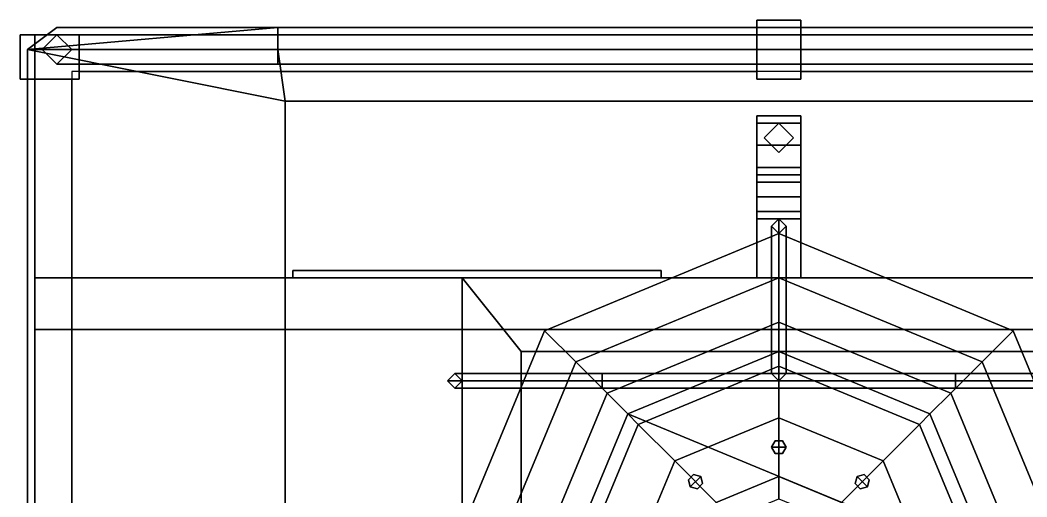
# Model space of a CAD drawing. Header units: millimetres. Extents: x -1 to 1, y -2.4 to 8.9.
# Drawn here: x -1.03 to 0.337, y 2.652 to 3.3 of the extents above; entities that cross this region are included whole.
import ezdxf

# ---------------------------------------------------------------- set-up
doc = ezdxf.new("R2010")
doc.units = ezdxf.units.MM
for name, color, linetype in [('cargo_platform', 3, 'Continuous'), ('frame', 5, 'Continuous'), ('tent2', 2, 'Continuous'), ('tent_support', 3, 'Continuous'), ('wheels', 2, 'Continuous')]:
    doc.layers.add(name, color=color, linetype=linetype)

msp = doc.modelspace()

# ---------------------------------------------------------------- linework, layer by layer
for points in [[(-0.16, 2.95, 0.7), (-0.16, 2.96, 0.7), (-0.66, 2.96, 0.7), (-0.66, 2.95, 0.7)], [(-0.16, 2.96, 0.7), (-0.16, 2.96, 0.55), (-0.66, 2.96, 0.55), (-0.66, 2.96, 0.7)], [(-0.66, 2.95, 0.55), (-0.66, 2.96, 0.55), (-0.16, 2.96, 0.55), (-0.16, 2.95, 0.55)], [(-0.66, 2.96, 0.7), (-0.66, 2.96, 0.55), (-0.66, 2.95, 0.55), (-0.66, 2.95, 0.7)], [(-0.16, 2.95, 0.55), (-0.16, 2.96, 0.55), (-0.16, 2.96, 0.7), (-0.16, 2.95, 0.7)]]:
    msp.add_3dface(points)
at = {"layer": 'cargo_platform'}
for points in [[(-0.03, 3.3, 1.02), (-0.03, 3.3, 1.59), (0.03, 3.3, 1.59), (0.03, 3.3, 1.02)], [(-0.03, 3.28, 1.02), (-0.03, 3.28, 1.59), (-0.03, 3.3, 1.59), (-0.03, 3.3, 1.02)], [(0.03, 3.22, 1.59), (0.03, 3.3, 1.59), (-0.03, 3.3, 1.59), (-0.03, 3.22, 1.59)], [(0.03, 3.3, 1.02), (0.03, 3.3, 1.59), (0.03, 3.28, 1.59), (0.03, 3.28, 1.02)], [(-1.03, 3.28, 1.02), (-1.03, 3.28, 1.59), (-0.03, 3.28, 1.59), (-0.03, 3.28, 1.02)], [(-1.03, 3.22, 1.02), (-1.03, 3.22, 1.59), (-1.03, 3.28, 1.59), (-1.03, 3.28, 1.02)], [(-0.95, 3.28, 1.59), (-1.03, 3.28, 1.59), (-1.03, 3.22, 1.59), (-0.95, 3.22, 1.59)], [(-1.01, 3.28, 0.97), (-1.01, 0.25, 0.97), (-1.01, 0.25, 1.02), (-1.01, 3.28, 1.02)], [(1.01, 3.28, 1.02), (1.01, 3.28, 0.97), (-1.01, 3.28, 0.97), (-1.01, 3.28, 1.02)], [(1.01, 3.28, 0.97), (1.01, 0.25, 0.97), (-1.01, 0.25, 0.97), (-1.01, 3.28, 0.97)], [(-0.03, 3.23, 1.59), (-0.03, 3.28, 1.59), (-0.95, 3.28, 1.59), (-0.95, 3.23, 1.59)], [(0.95, 3.23, 1.59), (0.95, 3.28, 1.59), (0.03, 3.28, 1.59), (0.03, 3.23, 1.59)], [(0.03, 3.28, 1.02), (0.03, 3.28, 1.59), (1.03, 3.28, 1.59), (1.03, 3.28, 1.02)], [(-0.96, 3.23, 1.02), (-0.96, 0.3, 1.02), (0.96, 0.3, 1.02), (0.96, 3.23, 1.02)], [(-0.95, 3.23, 1.02), (-0.95, 3.23, 1.59), (-0.95, 3.22, 1.59), (-0.95, 3.22, 1.02)], [(-0.03, 3.23, 1.02), (-0.03, 3.23, 1.59), (-0.95, 3.23, 1.59), (-0.95, 3.23, 1.02)], [(-0.03, 3.22, 1.02), (-0.03, 3.22, 1.59), (-0.03, 3.23, 1.59), (-0.03, 3.23, 1.02)], [(0.03, 3.23, 1.02), (0.03, 3.23, 1.59), (0.03, 3.22, 1.59), (0.03, 3.22, 1.02)], [(0.95, 3.23, 1.02), (0.95, 3.23, 1.59), (0.03, 3.23, 1.59), (0.03, 3.23, 1.02)], [(-1.01, 3.22, 1.02), (-1.01, 3.22, 1.59), (-1.03, 3.22, 1.59), (-1.03, 3.22, 1.02)], [(-0.96, 3.22, 1.59), (-1.01, 3.22, 1.59), (-1.01, 2.27, 1.59), (-0.96, 2.27, 1.59)], [(-1.01, 3.22, 1.59), (-1.01, 3.22, 1.02), (-1.01, 2.27, 1.02), (-1.01, 2.27, 1.59)], [(-0.95, 3.22, 1.02), (-0.95, 3.22, 1.59), (-0.96, 3.22, 1.59), (-0.96, 3.22, 1.02)], [(-0.96, 3.22, 1.02), (-0.96, 3.22, 1.59), (-0.96, 2.27, 1.59), (-0.96, 2.27, 1.02)], [(0.03, 3.22, 1.02), (0.03, 3.22, 1.59), (-0.03, 3.22, 1.59), (-0.03, 3.22, 1.02)], [(-0.43, 2.95, 0.69), (-1.01, 2.95, 0.9), (1.01, 2.95, 0.9), (0.43, 2.95, 0.69)], [(-0.43, 2.88, 0.69), (-1.01, 2.88, 0.9), (-1.01, 2.95, 0.9), (-0.43, 2.95, 0.69)], [(-1.01, 2.95, 0.9), (-1.01, 2.95, 0.97), (1.01, 2.95, 0.97), (1.01, 2.95, 0.9)], [(-1.01, 2.88, 0.9), (-1.01, 2.88, 0.97), (-1.01, 2.95, 0.97), (-1.01, 2.95, 0.9)], [(0.43, 2.95, 0.69), (0.43, 2.88, 0.69), (-0.43, 2.88, 0.69), (-0.43, 2.95, 0.69)], [(0.43, 2.88, 0.69), (1.01, 2.88, 0.9), (-1.01, 2.88, 0.9), (-0.43, 2.88, 0.69)], [(1.01, 2.88, 0.9), (1.01, 2.88, 0.97), (-1.01, 2.88, 0.97), (-1.01, 2.88, 0.9)]]:
    msp.add_3dface(points, dxfattribs=at)
at = {"layer": 'frame'}
for points in [[(-0.03, 3.17, 0.61), (-0.03, 3.09, 0.61), (0.03, 3.09, 0.61), (0.03, 3.17, 0.61)], [(0.03, 3.17, 0.61), (0.03, 3.16, 0.56), (-0.03, 3.16, 0.56), (-0.03, 3.17, 0.61)], [(-0.03, 3.16, 0.56), (-0.03, 3.08, 0.56), (-0.03, 3.09, 0.61), (-0.03, 3.17, 0.61)], [(0.03, 3.16, 0.56), (0.03, 3.08, 0.56), (-0.03, 3.08, 0.56), (-0.03, 3.16, 0.56)], [(-0.03, 3.16, 0.68), (-0.03, 3.13, 0.72), (0.03, 3.13, 0.72), (0.03, 3.16, 0.68)], [(-0.03, 3.09, 0.68), (-0.03, 3.1, 0.72), (-0.03, 3.13, 0.72), (-0.03, 3.16, 0.68)], [(0.03, 3.16, 0.68), (0.03, 3.09, 0.68), (-0.03, 3.09, 0.68), (-0.03, 3.16, 0.68)], [(0, 3.16, 0.61), (-0.02, 3.14, 0.61), (-0.02, 3.14, 0.68), (0, 3.16, 0.68)], [(0.02, 3.14, 0.61), (0, 3.16, 0.61), (0, 3.16, 0.68), (0.02, 3.14, 0.68)], [(0.03, 3.09, 0.61), (0.03, 3.08, 0.56), (0.03, 3.16, 0.56), (0.03, 3.17, 0.61)], [(0.03, 3.13, 0.72), (0.03, 3.1, 0.72), (0.03, 3.09, 0.68), (0.03, 3.16, 0.68)], [(-0.03, 3.13, 0.72), (-0.03, 3.1, 0.72), (0.03, 3.1, 0.72), (0.03, 3.13, 0.72)], [(-0.02, 3.14, 0.61), (0, 3.12, 0.61), (0, 3.12, 0.68), (-0.02, 3.14, 0.68)], [(0, 3.12, 0.61), (0.02, 3.14, 0.61), (0.02, 3.14, 0.68), (0, 3.12, 0.68)], [(-0.03, 3.09, 0.68), (-0.03, 3.06, 0.71), (-0.03, 3.1, 0.72), (-0.03, 3.09, 0.68)], [(-0.03, 3.1, 0.72), (-0.03, 3.06, 0.71), (0.03, 3.06, 0.71), (0.03, 3.1, 0.72)], [(-0.03, 3.08, 0.56), (-0.03, 3.04, 0.58), (-0.03, 3.03, 0.66), (-0.03, 3.09, 0.61)], [(-0.03, 3.09, 0.61), (-0.03, 3.03, 0.66), (-0.03, 3.06, 0.71), (-0.03, 3.09, 0.68)], [(0.03, 3.09, 0.68), (0.03, 3.09, 0.61), (-0.03, 3.09, 0.61), (-0.03, 3.09, 0.68)], [(0.03, 3.1, 0.72), (0.03, 3.06, 0.71), (0.03, 3.09, 0.68)], [(0.03, 3.03, 0.66), (0.03, 3.04, 0.58), (0.03, 3.08, 0.56), (0.03, 3.09, 0.61)], [(0.03, 3.06, 0.71), (0.03, 3.03, 0.66), (0.03, 3.09, 0.61), (0.03, 3.09, 0.68)], [(0.03, 3.08, 0.56), (0.03, 3.04, 0.58), (-0.03, 3.04, 0.58), (-0.03, 3.08, 0.56)], [(-0.03, 3.06, 0.71), (-0.03, 3.03, 0.66), (0.03, 3.03, 0.66), (0.03, 3.06, 0.71)], [(-0.03, 3.04, 0.58), (-0.03, 2.95, 0.58), (-0.03, 2.95, 0.66), (-0.03, 3.03, 0.66)], [(0.03, 3.04, 0.58), (0.03, 2.95, 0.58), (-0.03, 2.95, 0.58), (-0.03, 3.04, 0.58)], [(0.03, 2.95, 0.66), (0.03, 2.95, 0.58), (0.03, 3.04, 0.58), (0.03, 3.03, 0.66)], [(-0.03, 3.03, 0.66), (-0.03, 2.95, 0.66), (0.03, 2.95, 0.66), (0.03, 3.03, 0.66)], [(-0.01, 3.02, 0.32), (0, 3.03, 0.31), (0, 2.81, 0.31), (-0.01, 2.82, 0.32)], [(-0.01, 3.02, 0.5), (0, 3.03, 0.51), (0, 3.03, 0.31), (-0.01, 3.02, 0.32)], [(-0.01, 2.95, 0.56), (0, 2.95, 0.57), (0, 3.03, 0.51), (-0.01, 3.02, 0.5)], [(0, 3.03, 0.31), (0.01, 3.02, 0.32), (0.01, 2.82, 0.32), (0, 2.81, 0.31)], [(0, 3.03, 0.51), (0.01, 3.02, 0.5), (0.01, 3.02, 0.32), (0, 3.03, 0.31)], [(0, 2.95, 0.57), (0.01, 2.95, 0.56), (0.01, 3.02, 0.5), (0, 3.03, 0.51)], [(0, 3.01, 0.33), (-0.01, 3.02, 0.32), (-0.01, 2.82, 0.32), (0, 2.81, 0.33)], [(0, 3.01, 0.49), (-0.01, 3.02, 0.5), (-0.01, 3.02, 0.32), (0, 3.01, 0.33)], [(0, 2.95, 0.55), (-0.01, 2.95, 0.56), (-0.01, 3.02, 0.5), (0, 3.01, 0.49)], [(0.01, 3.02, 0.32), (0, 3.01, 0.33), (0, 2.81, 0.33), (0.01, 2.82, 0.32)], [(0.01, 3.02, 0.5), (0, 3.01, 0.49), (0, 3.01, 0.33), (0.01, 3.02, 0.32)], [(0.01, 2.95, 0.56), (0, 2.95, 0.55), (0, 3.01, 0.49), (0.01, 3.02, 0.5)], [(0.43, 2.95, 0.69), (0.43, 2.95, 0.55), (-0.43, 2.95, 0.55), (-0.43, 2.95, 0.69)], [(0.43, 2.95, 0.55), (0.35, 2.85, 0.55), (-0.35, 2.85, 0.55), (-0.43, 2.95, 0.55)], [(-0.43, 2.95, 0.69), (-0.35, 2.85, 0.69), (0.35, 2.85, 0.69), (0.43, 2.95, 0.69)], [(-0.43, 2.95, 0.55), (-0.35, 2.85, 0.55), (-0.35, -0.74, 0.55), (-0.43, -0.74, 0.55)], [(-0.43, -0.74, 0.69), (-0.35, -0.74, 0.69), (-0.35, 2.85, 0.69), (-0.43, 2.95, 0.69)], [(-0.43, 2.95, 0.69), (-0.43, 2.95, 0.55), (-0.43, -0.74, 0.55), (-0.43, -0.74, 0.69)], [(-0.35, 2.85, 0.69), (-0.35, 2.85, 0.55), (0.35, 2.85, 0.55), (0.35, 2.85, 0.69)], [(-0.35, -0.74, 0.69), (-0.35, -0.74, 0.55), (-0.35, 2.85, 0.55), (-0.35, 2.85, 0.69)], [(-0.45, 2.81, 0.64), (-0.44, 2.82, 0.64), (-0.44, 2.82, 0.36), (-0.45, 2.81, 0.35)], [(-0.45, 2.81, 0.35), (-0.44, 2.82, 0.36), (-0.24, 2.82, 0.32), (-0.24, 2.81, 0.31)], [(-0.44, 2.8, 0.64), (-0.43, 2.81, 0.64), (-0.44, 2.82, 0.64), (-0.45, 2.81, 0.64)], [(-0.44, 2.82, 0.64), (-0.43, 2.81, 0.64), (-0.43, 2.81, 0.37), (-0.44, 2.82, 0.36)], [(-0.44, 2.82, 0.36), (-0.43, 2.81, 0.37), (-0.24, 2.81, 0.33), (-0.24, 2.82, 0.32)], [(0.24, 2.81, 0.33), (0.24, 2.82, 0.32), (-0.24, 2.82, 0.32), (-0.24, 2.81, 0.33)], [(0.24, 2.82, 0.32), (0.24, 2.81, 0.31), (-0.24, 2.81, 0.31), (-0.24, 2.82, 0.32)], [(0.44, 2.82, 0.36), (0.45, 2.81, 0.35), (0.24, 2.81, 0.31), (0.24, 2.82, 0.32)], [(0.43, 2.81, 0.37), (0.44, 2.82, 0.36), (0.24, 2.82, 0.32), (0.24, 2.81, 0.33)], [(-0.44, 2.8, 0.64), (-0.45, 2.81, 0.64), (-0.45, 2.81, 0.35), (-0.44, 2.8, 0.36)], [(-0.44, 2.8, 0.36), (-0.45, 2.81, 0.35), (-0.24, 2.81, 0.31), (-0.24, 2.8, 0.32)], [(-0.43, 2.81, 0.64), (-0.44, 2.8, 0.64), (-0.44, 2.8, 0.36), (-0.43, 2.81, 0.37)], [(-0.43, 2.81, 0.37), (-0.44, 2.8, 0.36), (-0.24, 2.8, 0.32), (-0.24, 2.81, 0.33)], [(0.24, 2.8, 0.32), (0.24, 2.81, 0.33), (-0.24, 2.81, 0.33), (-0.24, 2.8, 0.32)], [(0.24, 2.81, 0.31), (0.24, 2.8, 0.32), (-0.24, 2.8, 0.32), (-0.24, 2.81, 0.31)], [(0.45, 2.81, 0.35), (0.44, 2.8, 0.36), (0.24, 2.8, 0.32), (0.24, 2.81, 0.31)], [(0.44, 2.8, 0.36), (0.43, 2.81, 0.37), (0.24, 2.81, 0.33), (0.24, 2.8, 0.32)]]:
    msp.add_3dface(points, dxfattribs=at)
at = {"layer": 'tent2'}
for points in [[(-1.02, 3.26, 1.59), (-1.02, 3.26, 2.51), (-0.98, 3.29, 2.51), (-0.98, 3.29, 1.59)], [(-0.68, 3.26, 2.84), (-0.68, 3.26, 2.84), (-0.68, 3.29, 2.8), (-1.02, 3.26, 2.51)], [(-0.68, 3.29, 2.8), (-0.68, 3.29, 2.8), (-0.98, 3.29, 2.51), (-1.02, 3.26, 2.51)], [(-0.98, 3.29, 1.59), (-0.98, 3.29, 2.51), (-0.68, 3.29, 2.51), (-0.68, 3.29, 1.59)], [(-0.98, 3.29, 2.51), (-0.68, 3.29, 2.8), (-0.68, 3.29, 2.8), (-0.68, 3.29, 2.51)], [(-0.68, 3.26, 2.84), (0.68, 3.26, 2.84), (0.68, 3.29, 2.8), (-0.68, 3.29, 2.8)], [(-0.68, 3.29, 2.51), (-0.68, 3.29, 2.8), (0.68, 3.29, 2.8), (0.68, 3.29, 2.51)], [(-1.02, 2.24, 1.59), (-1.02, 2.24, 2.51), (-1.02, 3.26, 2.51), (-1.02, 3.26, 1.59)], [(-1.02, 2.24, 2.51), (-0.67, 2.31, 2.8), (-0.67, 3.19, 2.8), (-1.02, 3.26, 2.51)], [(-1.02, 3.26, 2.51), (-0.67, 3.19, 2.8), (-0.68, 3.26, 2.84)], [(0.68, 3.26, 2.84), (-0.68, 3.26, 2.84), (-0.67, 3.19, 2.8), (0.67, 3.19, 2.8)], [(-0.67, 2.31, 2.8), (0.67, 2.31, 2.8), (0.67, 3.19, 2.8), (-0.67, 3.19, 2.8)]]:
    msp.add_3dface(points, dxfattribs=at)
at = {"layer": 'tent_support'}
for points in [[(-0.98, 3.28, 1.59), (-1, 3.26, 1.59), (-1, 3.26, 2.51), (-0.98, 3.28, 2.51)], [(-0.68, 3.26, 2.83), (-0.68, 3.28, 2.81), (-0.98, 3.28, 2.51), (-1, 3.26, 2.51)], [(-0.96, 3.26, 1.59), (-0.98, 3.28, 1.59), (-0.98, 3.28, 2.51), (-0.96, 3.26, 2.51)], [(-0.68, 3.28, 2.81), (-0.68, 3.26, 2.79), (-0.96, 3.26, 2.51), (-0.98, 3.28, 2.51)], [(0.68, 3.26, 2.83), (0.68, 3.28, 2.81), (-0.68, 3.28, 2.81), (-0.68, 3.26, 2.83)], [(0.68, 3.28, 2.81), (0.68, 3.26, 2.79), (-0.68, 3.26, 2.79), (-0.68, 3.28, 2.81)], [(-1, 3.26, 1.59), (-0.98, 3.24, 1.59), (-0.98, 3.24, 2.51), (-1, 3.26, 2.51)], [(-0.68, 3.24, 2.81), (-0.68, 3.26, 2.83), (-1, 3.26, 2.51), (-0.98, 3.24, 2.51)], [(-0.98, 3.24, 1.59), (-0.96, 3.26, 1.59), (-0.96, 3.26, 2.51), (-0.98, 3.24, 2.51)], [(-0.68, 3.26, 2.79), (-0.68, 3.24, 2.81), (-0.98, 3.24, 2.51), (-0.96, 3.26, 2.51)], [(0.68, 3.24, 2.81), (0.68, 3.26, 2.83), (-0.68, 3.26, 2.83), (-0.68, 3.24, 2.81)], [(0.68, 3.26, 2.79), (0.68, 3.24, 2.81), (-0.68, 3.24, 2.81), (-0.68, 3.26, 2.79)]]:
    msp.add_3dface(points, dxfattribs=at)
at = {"layer": 'wheels'}
for points in [[(-0.3182, 2.8782, 0.37), (0, 3.01, 0.37), (0, 2.95, 0.33), (-0.2758, 2.8358, 0.33)], [(0, 3.01, 0.49), (-0.3182, 2.8782, 0.49), (-0.2758, 2.8358, 0.53), (0, 2.95, 0.53)], [(0, 3.01, 0.37), (-0.3182, 2.8782, 0.37), (-0.3182, 2.8782, 0.49), (0, 3.01, 0.49)], [(0, 3.01, 0.37), (0.3182, 2.8782, 0.37), (0.2758, 2.8358, 0.33), (0, 2.95, 0.33)], [(0.3182, 2.8782, 0.49), (0, 3.01, 0.49), (0, 2.95, 0.53), (0.2758, 2.8358, 0.53)], [(0.3182, 2.8782, 0.37), (0, 3.01, 0.37), (0, 3.01, 0.49), (0.3182, 2.8782, 0.49)], [(-0.2758, 2.8358, 0.33), (0, 2.95, 0.33), (0, 2.89, 0.33), (-0.2333, 2.7933, 0.33)], [(0, 2.95, 0.53), (-0.2758, 2.8358, 0.53), (-0.2333, 2.7933, 0.53), (0, 2.89, 0.53)], [(0, 2.95, 0.33), (0.2758, 2.8358, 0.33), (0.2333, 2.7933, 0.33), (0, 2.89, 0.33)], [(0.2758, 2.8358, 0.53), (0, 2.95, 0.53), (0, 2.89, 0.53), (0.2333, 2.7933, 0.53)], [(-0.2333, 2.7933, 0.33), (0, 2.89, 0.33), (0, 2.85, 0.37), (-0.2051, 2.7651, 0.37)], [(0, 2.89, 0.53), (-0.2333, 2.7933, 0.53), (-0.2051, 2.7651, 0.49), (0, 2.85, 0.49)], [(0, 2.89, 0.33), (0.2333, 2.7933, 0.33), (0.2051, 2.7651, 0.37), (0, 2.85, 0.37)], [(0.2333, 2.7933, 0.53), (0, 2.89, 0.53), (0, 2.85, 0.49), (0.2051, 2.7651, 0.49)], [(-0.45, 2.56, 0.37), (-0.3182, 2.8782, 0.37), (-0.2758, 2.8358, 0.33), (-0.39, 2.56, 0.33)], [(-0.3182, 2.8782, 0.49), (-0.45, 2.56, 0.49), (-0.39, 2.56, 0.53), (-0.2758, 2.8358, 0.53)], [(-0.3182, 2.8782, 0.37), (-0.45, 2.56, 0.37), (-0.45, 2.56, 0.49), (-0.3182, 2.8782, 0.49)], [(0.3182, 2.8782, 0.37), (0.45, 2.56, 0.37), (0.39, 2.56, 0.33), (0.2758, 2.8358, 0.33)], [(0.45, 2.56, 0.49), (0.3182, 2.8782, 0.49), (0.2758, 2.8358, 0.53), (0.39, 2.56, 0.53)], [(0.45, 2.56, 0.37), (0.3182, 2.8782, 0.37), (0.3182, 2.8782, 0.49), (0.45, 2.56, 0.49)], [(0, 2.85, 0.37), (0.2051, 2.7651, 0.37), (0.29, 2.56, 0.37), (-0.2051, 2.7651, 0.37)], [(0, 2.85, 0.49), (-0.2051, 2.7651, 0.49), (-0.1909, 2.7509, 0.47), (0, 2.83, 0.47)], [(0.2051, 2.7651, 0.49), (0, 2.85, 0.49), (0, 2.83, 0.47), (0.1909, 2.7509, 0.47)], [(-0.39, 2.56, 0.33), (-0.2758, 2.8358, 0.33), (-0.2333, 2.7933, 0.33), (-0.33, 2.56, 0.33)], [(-0.2758, 2.8358, 0.53), (-0.39, 2.56, 0.53), (-0.33, 2.56, 0.53), (-0.2333, 2.7933, 0.53)], [(0, 2.83, 0.47), (-0.1909, 2.7509, 0.47), (-0.1414, 2.7014, 0.49), (0, 2.76, 0.49)], [(0.1909, 2.7509, 0.47), (0, 2.83, 0.47), (0, 2.76, 0.49), (0.1414, 2.7014, 0.49)], [(0.2758, 2.8358, 0.33), (0.39, 2.56, 0.33), (0.33, 2.56, 0.33), (0.2333, 2.7933, 0.33)], [(0.39, 2.56, 0.53), (0.2758, 2.8358, 0.53), (0.2333, 2.7933, 0.53), (0.33, 2.56, 0.53)], [(-0.33, 2.56, 0.33), (-0.2333, 2.7933, 0.33), (-0.2051, 2.7651, 0.37), (-0.29, 2.56, 0.37)], [(-0.2333, 2.7933, 0.53), (-0.33, 2.56, 0.53), (-0.29, 2.56, 0.49), (-0.2051, 2.7651, 0.49)], [(0.2333, 2.7933, 0.33), (0.33, 2.56, 0.33), (0.29, 2.56, 0.37), (0.2051, 2.7651, 0.37)], [(0.33, 2.56, 0.53), (0.2333, 2.7933, 0.53), (0.2051, 2.7651, 0.49), (0.29, 2.56, 0.49)], [(-0.2051, 2.7651, 0.37), (0.29, 2.56, 0.37), (0.2051, 2.3549, 0.37), (-0.29, 2.56, 0.37)], [(-0.2051, 2.7651, 0.49), (-0.29, 2.56, 0.49), (-0.27, 2.56, 0.47), (-0.1909, 2.7509, 0.47)], [(0.29, 2.56, 0.49), (0.2051, 2.7651, 0.49), (0.1909, 2.7509, 0.47), (0.27, 2.56, 0.47)], [(-0.1909, 2.7509, 0.47), (-0.27, 2.56, 0.47), (-0.2, 2.56, 0.49), (-0.1414, 2.7014, 0.49)], [(0, 2.76, 0.49), (-0.1414, 2.7014, 0.49), (-0.0849, 2.6449, 0.49), (0, 2.68, 0.49)], [(0.1414, 2.7014, 0.49), (0, 2.76, 0.49), (0, 2.68, 0.49), (0.0849, 2.6449, 0.49)], [(0.27, 2.56, 0.47), (0.1909, 2.7509, 0.47), (0.1414, 2.7014, 0.49), (0.2, 2.56, 0.49)], [(-0.005, 2.7287, 0.47), (-0.01, 2.72, 0.47), (-0.01, 2.72, 0.48), (-0.005, 2.7287, 0.48)], [(-0.01, 2.72, 0.48), (0.01, 2.72, 0.48), (0.005, 2.7287, 0.48), (-0.005, 2.7287, 0.48)], [(-0.01, 2.72, 0.47), (-0.005, 2.7113, 0.47), (-0.005, 2.7113, 0.48), (-0.01, 2.72, 0.48)], [(-0.005, 2.7113, 0.48), (0.005, 2.7113, 0.48), (0.01, 2.72, 0.48), (-0.01, 2.72, 0.48)], [(0.005, 2.7287, 0.47), (-0.005, 2.7287, 0.47), (-0.005, 2.7287, 0.48), (0.005, 2.7287, 0.48)], [(0.01, 2.72, 0.47), (0.005, 2.7287, 0.47), (0.005, 2.7287, 0.48), (0.01, 2.72, 0.48)], [(0.005, 2.7113, 0.47), (0.01, 2.72, 0.47), (0.01, 2.72, 0.48), (0.005, 2.7113, 0.48)], [(-0.005, 2.7113, 0.47), (0.005, 2.7113, 0.47), (0.005, 2.7113, 0.48), (-0.005, 2.7113, 0.48)], [(-0.1414, 2.7014, 0.49), (-0.2, 2.56, 0.49), (-0.12, 2.56, 0.49), (-0.0849, 2.6449, 0.49)], [(0.2, 2.56, 0.49), (0.1414, 2.7014, 0.49), (0.0849, 2.6449, 0.49), (0.12, 2.56, 0.49)], [(-0.1157, 2.6828, 0.47), (-0.1228, 2.6757, 0.47), (-0.1228, 2.6757, 0.48), (-0.1157, 2.6828, 0.48)], [(-0.1202, 2.6661, 0.48), (-0.1061, 2.6802, 0.48), (-0.1157, 2.6828, 0.48), (-0.1228, 2.6757, 0.48)], [(-0.1105, 2.6635, 0.48), (-0.1035, 2.6705, 0.48), (-0.1061, 2.6802, 0.48), (-0.1202, 2.6661, 0.48)], [(-0.1061, 2.6802, 0.47), (-0.1157, 2.6828, 0.47), (-0.1157, 2.6828, 0.48), (-0.1061, 2.6802, 0.48)], [(-0.1035, 2.6705, 0.47), (-0.1061, 2.6802, 0.47), (-0.1061, 2.6802, 0.48), (-0.1035, 2.6705, 0.48)], [(0, 2.68, 0.49), (-0.0849, 2.6449, 0.49), (-0.0636, 2.6236, 0.47), (0, 2.65, 0.47)], [(0.0849, 2.6449, 0.49), (0, 2.68, 0.49), (0, 2.65, 0.47), (0.0636, 2.6236, 0.47)], [(0.1035, 2.6705, 0.48), (0.1105, 2.6635, 0.48), (0.1202, 2.6661, 0.48), (0.1061, 2.6802, 0.48)], [(0.1061, 2.6802, 0.47), (0.1035, 2.6705, 0.47), (0.1035, 2.6705, 0.48), (0.1061, 2.6802, 0.48)], [(0.1157, 2.6828, 0.47), (0.1061, 2.6802, 0.47), (0.1061, 2.6802, 0.48), (0.1157, 2.6828, 0.48)], [(0.1061, 2.6802, 0.48), (0.1202, 2.6661, 0.48), (0.1228, 2.6757, 0.48), (0.1157, 2.6828, 0.48)], [(0.1228, 2.6757, 0.47), (0.1157, 2.6828, 0.47), (0.1157, 2.6828, 0.48), (0.1228, 2.6757, 0.48)], [(-0.1228, 2.6757, 0.47), (-0.1202, 2.6661, 0.47), (-0.1202, 2.6661, 0.48), (-0.1228, 2.6757, 0.48)], [(-0.1202, 2.6661, 0.47), (-0.1105, 2.6635, 0.47), (-0.1105, 2.6635, 0.48), (-0.1202, 2.6661, 0.48)], [(-0.1105, 2.6635, 0.47), (-0.1035, 2.6705, 0.47), (-0.1035, 2.6705, 0.48), (-0.1105, 2.6635, 0.48)], [(0.1035, 2.6705, 0.47), (0.1105, 2.6635, 0.47), (0.1105, 2.6635, 0.48), (0.1035, 2.6705, 0.48)], [(0.1105, 2.6635, 0.47), (0.1202, 2.6661, 0.47), (0.1202, 2.6661, 0.48), (0.1105, 2.6635, 0.48)], [(0.1202, 2.6661, 0.47), (0.1228, 2.6757, 0.47), (0.1228, 2.6757, 0.48), (0.1202, 2.6661, 0.48)]]:
    msp.add_3dface(points, dxfattribs=at)

doc.saveas('drawing.dxf')
